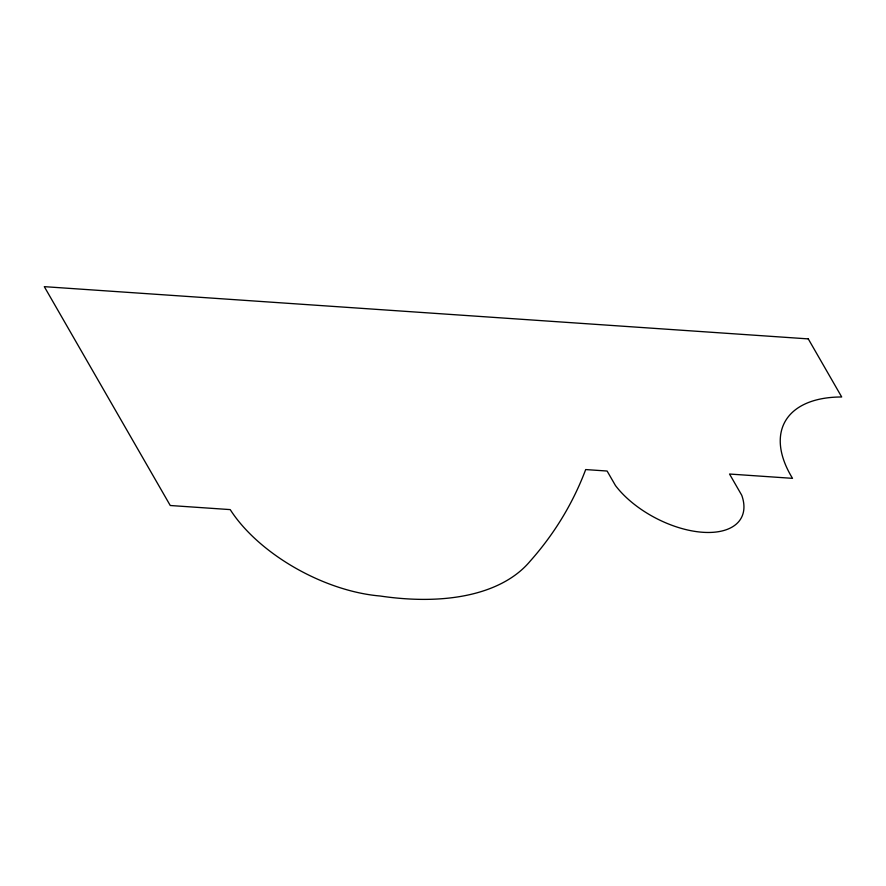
<?xml version="1.0" encoding="UTF-8"?>
<svg xmlns="http://www.w3.org/2000/svg" width="886" height="886" viewBox="0 0 886 886"><rect width="100%" height="100%" fill="white"/><g stroke="black" fill="none" stroke-linecap="round" stroke-linejoin="round"><path stroke-width="1.33" d="M808.276 338.895L44.3 286.654L170.256 505.507L230.216 509.605A127.307 67.281 27.6 0 0 380.061 596.001A263.452 139.213 27.6 0 0 530.105 561.215A1037.871 548.445 27.6 0 0 585.69 469.569L607.109 471.031L615.46 485.539A75.919 40.114 27.6 0 0 702.089 532.231A75.919 40.114 27.6 0 0 741.737 495.252L729.532 474.032L792.527 478.34A130.563 68.997 27.6 0 1 841.7 396.983L808.276 338.895"/></g></svg>
